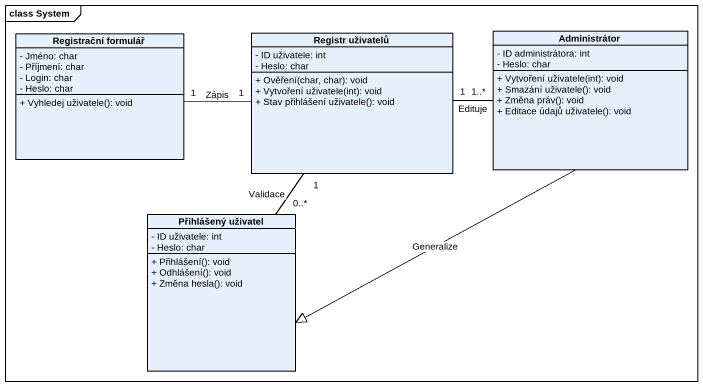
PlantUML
@startuml
mainframe class System
hide circle
hide empty members
skinparam classAttributeIconSize 0
class "Registrační formulář" as Registrační_formulář {
  - Jméno: char
  - Příjmení: char
  - Login: char
  - Heslo: char
  + Vyhledej uživatele(): void
}
class "Registr uživatelů" as Registr_uživatelů {
  - ID uživatele: int
  - Heslo: char
  + Ověření(char, char): void
  + Vytvoření uživatele(int): void
  + Stav přihlášení uživatele(): void
}
class Administrátor {
  - ID administrátora: int
  - Heslo: char
  + Vytvoření uživatele(int): void
  + Smazání uživatele(): void
  + Změna práv(): void
  + Editace údajů uživatele(): void
}
class "Přihlášený uživatel" as Přihlášený_uživatel {
  - ID uživatele: int
  - Heslo: char
  + Přihlášení(): void
  + Odhlášení(): void
  + Změna hesla(): void
}
Registr_uživatelů "1" -left- "1" Registrační_formulář : Zápis
Registr_uživatelů "1" -right- "1..*" Administrátor : Edituje
Administrátor -left-|> Přihlášený_uživatel : Generalize
Přihlášený_uživatel "0..*" -up- "1" Registr_uživatelů : Validace
@enduml
